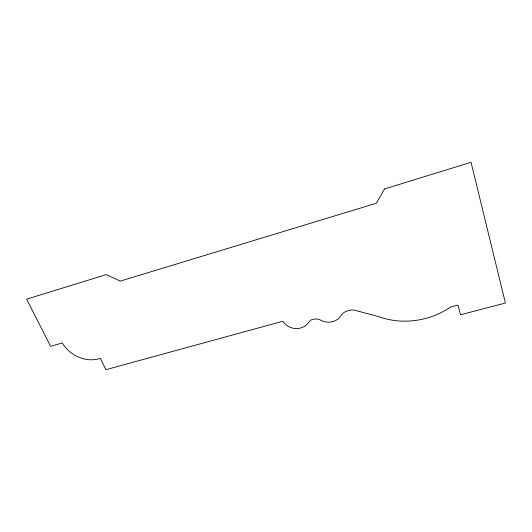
<?xml version="1.0" encoding="UTF-8"?>
<svg xmlns="http://www.w3.org/2000/svg" width="532" height="532" viewBox="0 0 532 532"><rect width="100%" height="100%" fill="white"/><g stroke="black" fill="none" stroke-linecap="round" stroke-linejoin="round"><path stroke-width="0.8" d="M384.51 188.953L376.31 203.264L120.199 281.129L106.4 274.579L26.6 299.15L50.6 346.319L62.364 342.934A29.499 24.745 30.5 0 0 100.408 358.342L105.895 369.687L282.924 321.235A14.989 13.539 8.3 0 0 306.432 324.999L310.768 320.091A10.214 9.144 5.3 0 1 321.547 320.59A14.55 13.167 2.9 0 0 339.29 317.877L342.788 313.368A15.275 13.652 -0.2 0 1 353.92 310.023L377.826 316.4A74.646 68.182 -14.2 0 0 450.538 307.037L457.926 305.089L460.532 314.731L505.4 303.054L471.033 162.313L384.51 188.953"/></g></svg>
